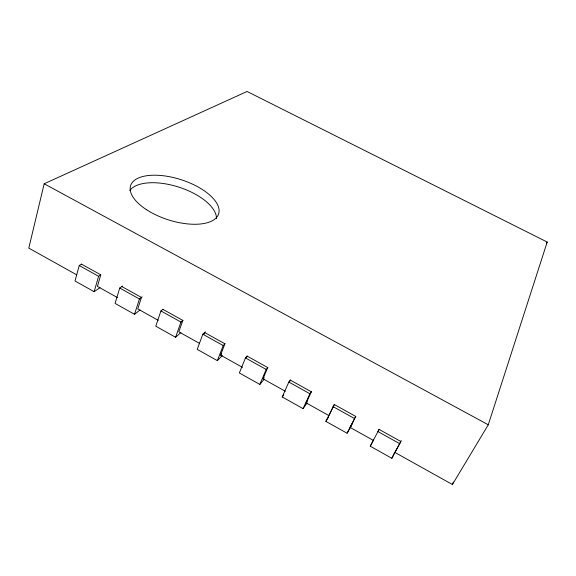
<?xml version="1.0" encoding="UTF-8"?>
<svg xmlns="http://www.w3.org/2000/svg" width="576" height="576" viewBox="0 0 576 576"><rect width="100%" height="100%" fill="white"/><g stroke="black" fill="none" stroke-linecap="round" stroke-linejoin="round"><path stroke-width="0.86" d="M401.285 440.561L391.853 458.302L370.26 446.213L379.073 429.394L400.846 441.482L394.891 452.426L452.412 484.524L488.268 424.786L547.2 242.064L247.068 91.476L44.179 183.773L28.8 248.098L76.723 274.846M81.518 264.11L79.243 265.529L75.002 280.987L94.147 291.701L100.022 287.662M94.147 291.701L98.597 276.293L100.807 274.824L81.482 264.132M100.771 274.846L97.423 286.394L117.54 297.626M122.587 286.013L119.743 288.043L115.056 303.401L134.525 314.294L140.018 309.982M134.525 314.294L139.421 298.98L142.171 296.885M163.008 309.24L160.927 310.939L155.786 326.196L175.586 337.277L180.922 332.474M452.412 484.524L453.305 481.982M175.586 337.277L180.95 322.07L182.952 320.314M205.38 331.812L202.831 334.231L197.215 349.38L217.354 360.648L222.264 355.55M204.034 334.145L204.631 332.525L224.928 343.793L220.536 355.111L242.525 367.38M217.354 360.648L223.2 345.55L225.036 343.685M247.212 355.997L245.462 357.926L239.357 372.96L259.841 384.43L264.319 379.015M246.456 357.718L247.111 356.105L267.761 367.574L262.994 378.806L285.365 391.291M259.841 384.43L266.184 369.446L267.854 367.459M307.094 402.89L303.077 408.622L282.233 396.958L288.842 382.039L290.419 379.987M289.62 381.708L290.326 380.11L311.342 391.781L306.194 402.919L328.961 415.627L334.31 404.532L355.694 416.412L350.158 427.457L373.32 440.381M303.077 408.622L309.931 393.768L311.429 391.658M391.853 458.302L394.524 452.693M351.065 426.42L347.076 433.238L325.858 421.373L334.39 404.41M347.076 433.238L355.774 416.282M370.26 446.213L373.558 439.97M379.145 429.257L377.928 431.561L399.787 443.714M546.314 243.619L547.2 242.064M350.158 427.457L352.829 422.885M325.858 421.373L328.694 416.938M306.194 402.919L307.21 401.479M282.233 396.958L283.824 394.862M262.994 378.806L264.125 377.453M220.536 355.111L221.774 353.83M44.179 183.773L488.268 424.786M121.838 286.546L141.451 297.439L137.765 308.916L158.256 320.35M162.886 309.334L182.837 320.414L178.805 331.819L199.642 343.447M79.243 265.529L98.597 276.293M119.743 288.043L139.421 298.98M160.927 310.939L180.95 322.07M202.831 334.231L223.2 345.55M245.462 357.926L266.184 369.446M288.842 382.039L309.931 393.768M332.986 406.584L354.456 418.514M129.802 190.512A46.001 21.326 17.7 0 1 179.136 187.222A46.001 21.326 17.7 0 1 216.454 218.686M146.369 209.606A46.217 21.067 17.8 0 0 218.484 214.294A46.217 21.067 17.8 0 0 159.012 175.349A46.217 21.067 17.8 0 0 146.369 209.606"/></g></svg>
